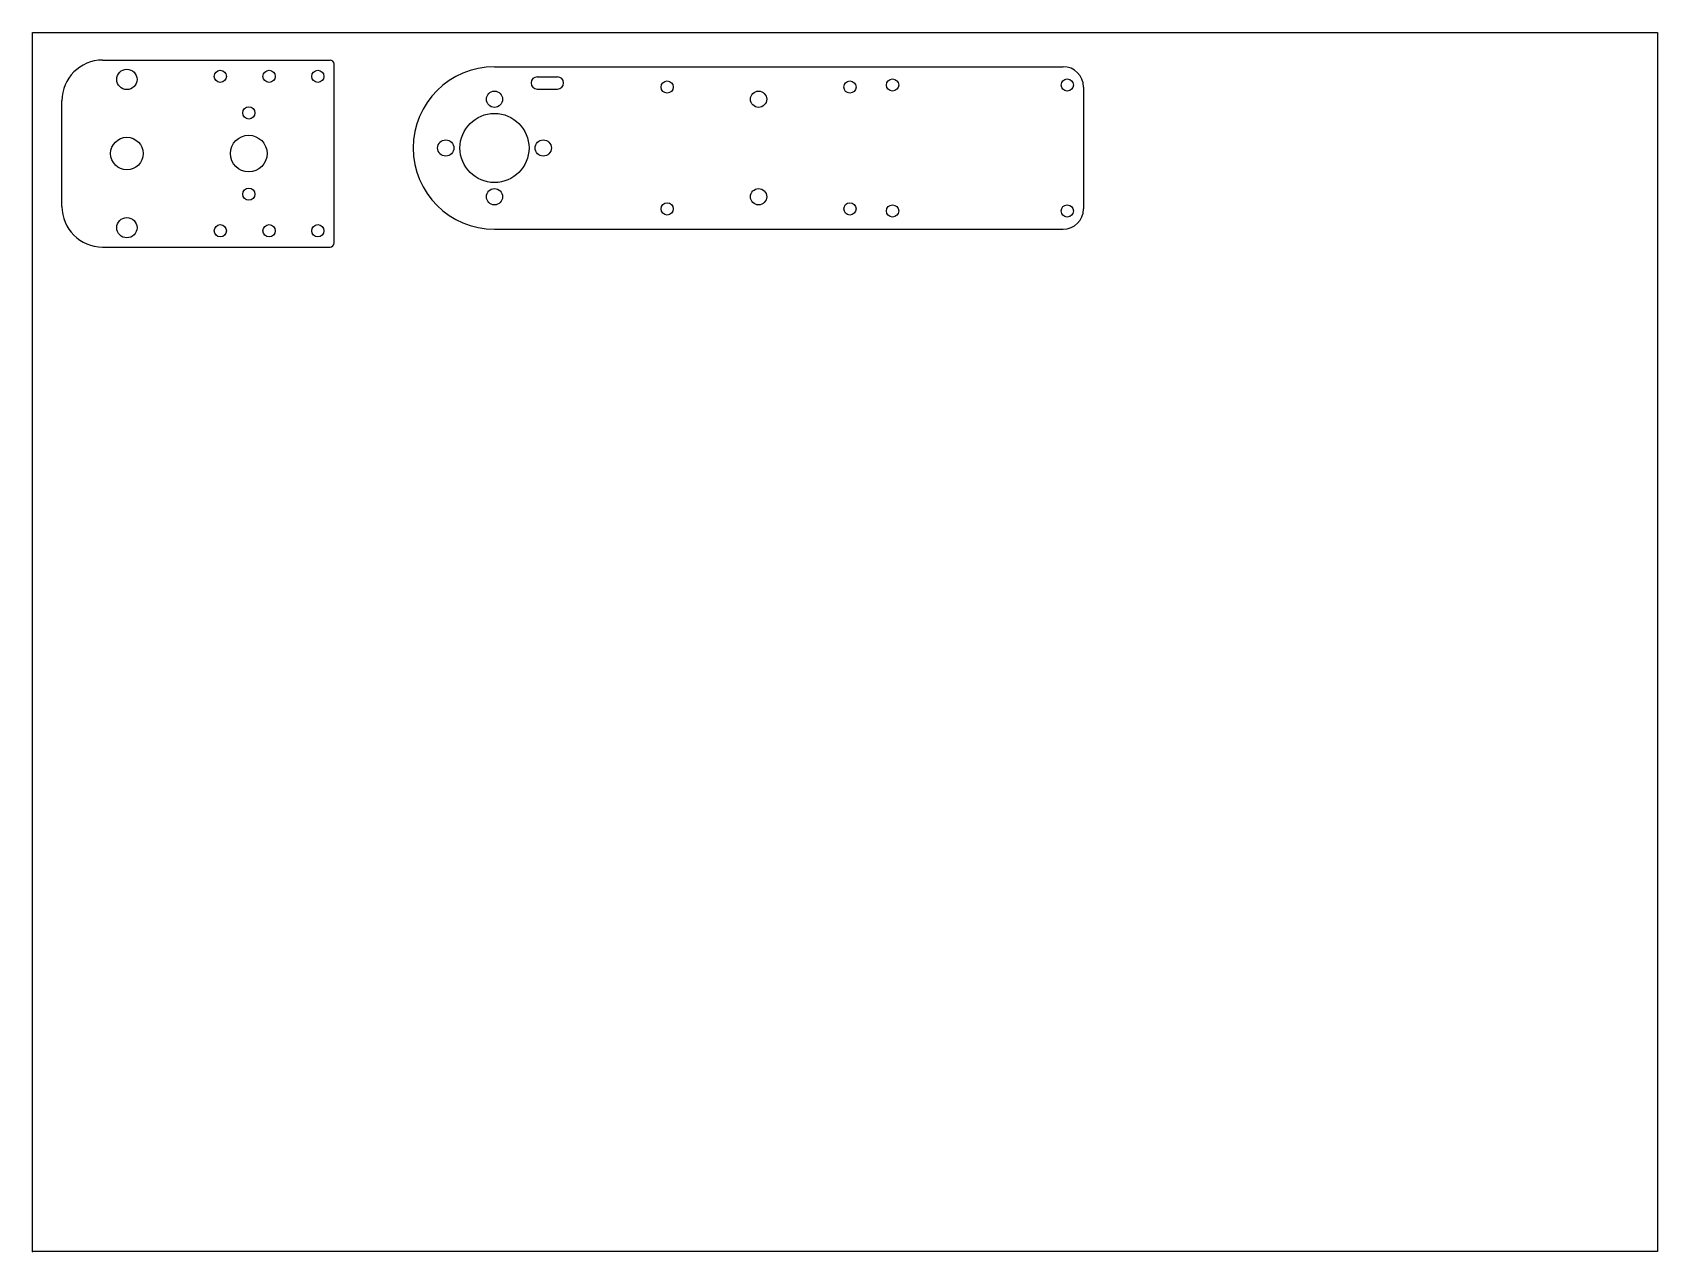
# Model space of a CAD drawing. Header units: millimetres. Extents: x 0 to 800, y 0 to 600.
import ezdxf

# ---------------------------------------------------------------- set-up
doc = ezdxf.new("R2010")
doc.units = ezdxf.units.MM
doc.header["$PDSIZE"] = -1

msp = doc.modelspace()

# ---------------------------------------------------------------- linework, layer by layer
at = {"color": 7, "linetype": 'Continuous', "lineweight": 25}
for p, q in [((34.47, 586.42), (146.47, 586.42)), ((148.47, 496.42), (148.47, 584.42)), ((227.44, 583.16), (507.44, 583.16)), ((248.48, 578.16), (258.48, 578.16)), ((248.48, 572.16), (258.48, 572.16)), ((517.44, 573.16), (517.44, 513.16)), ((14.47, 514.42), (14.47, 566.42)), ((227.44, 503.16), (507.44, 503.16)), ((34.47, 494.42), (146.47, 494.42))]:
    msp.add_line(p, q, dxfattribs=at)
msp.add_lwpolyline([(0, 600), (800, 600), (800, 0), (0, 0)], close=True)
for centre, radius in [((46.47, 576.92), 5), ((357.44, 567.16), 4), ((357.44, 519.16), 4), ((46.47, 503.92), 5)]:
    msp.add_circle(centre, radius, dxfattribs=at)
for centre, radius in [((92.47, 578.42), 3), ((116.47, 578.42), 3), ((140.47, 578.42), 3), ((312.44, 573.16), 3), ((402.44, 573.16), 3), ((423.44, 574.16), 3), ((509.44, 574.16), 3), ((227.44, 567.16), 4), ((106.47, 560.42), 3), ((227.44, 543.16), 17), ((46.47, 540.42), 8), ((106.47, 540.42), 9), ((203.44, 543.16), 4), ((251.44, 543.16), 4), ((106.47, 520.42), 3), ((227.44, 519.16), 4), ((312.44, 513.16), 3), ((402.44, 513.16), 3), ((423.44, 512.16), 3), ((509.44, 512.16), 3), ((92.47, 502.42), 3), ((116.47, 502.42), 3), ((140.47, 502.42), 3)]:
    msp.add_circle(centre, radius)
for centre, radius, start, end in [((34.47, 566.42), 20, 90, 180), ((146.47, 584.42), 2, 0, 90), ((227.44, 543.16), 40, 90, 270), ((248.48, 575.16), 3, 90, 270), ((258.48, 575.16), 3, 270, 90), ((507.44, 573.16), 10, 0, 90), ((34.47, 514.42), 20, 180, 270), ((507.44, 513.16), 10, 270, 0), ((146.47, 496.42), 2, 270, 0)]:
    msp.add_arc(centre, radius, start, end, dxfattribs=at)
msp.add_point((0, 0))

doc.saveas('drawing.dxf')
